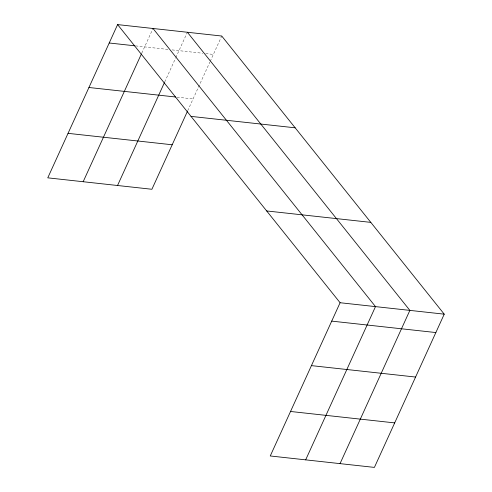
<?xml version="1.0" encoding="UTF-8"?>
<svg xmlns="http://www.w3.org/2000/svg" width="492" height="492" viewBox="0 0 492 492"><rect width="100%" height="100%" fill="white"/><g stroke="black" fill="none" stroke-linecap="round" stroke-linejoin="round"><path stroke-width="0.37" stroke-dasharray="2.46 1.84" d="M141.776 53.136L153.012 28.487M164.734 81.943L175.509 58.302M175.822 57.607L187.378 32.257M187.698 110.731L209.875 62.072M210.189 61.377L221.744 36.033M135.589 45.891L168.301 49.477M172.12 49.901L202.667 53.253M205.724 53.585L213.362 54.428M177.04 97.164L193.079 98.923"/><path stroke-width="0.74" d="M117.6 24.6L340.095 302.728L270.256 455.967L374.4 467.4L444.233 314.16L221.744 36.033L117.6 24.6L47.767 177.84L151.905 189.272L187.384 111.426M83.173 181.726L141.456 53.831M117.539 185.496L164.42 82.638M305.667 459.854L375.501 306.614L153.012 28.487M340.034 463.63L409.867 310.384L187.378 32.257M109.218 42.995L134.833 45.805M88.941 87.496L175.515 96.998M191.025 116.383L295.163 127.815M68.044 133.344L172.188 144.771M266.67 210.945L370.814 222.378M340.095 302.728L444.233 314.16M331.713 321.122L435.851 332.555M311.43 365.624L415.574 377.05M290.538 411.472L394.676 422.899"/></g></svg>
